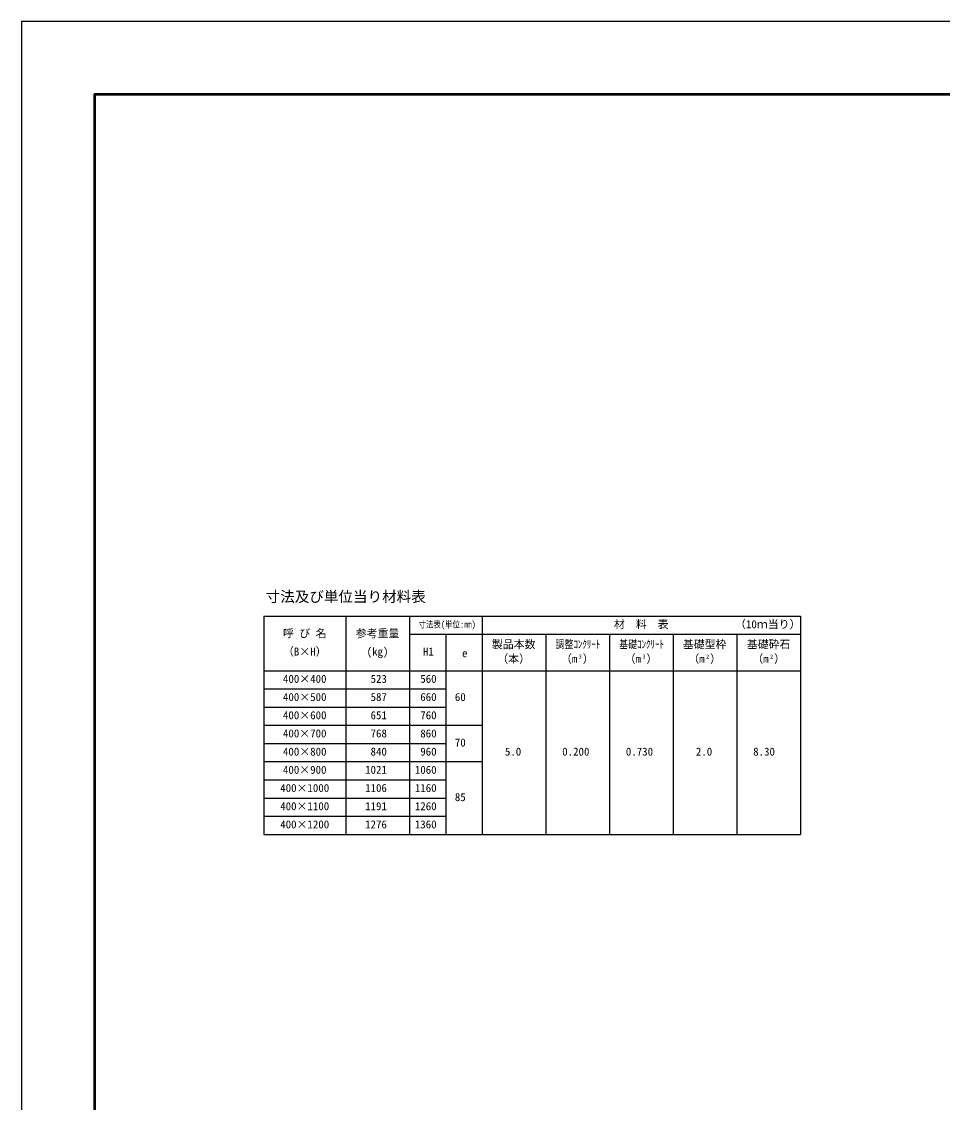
# Model space of a CAD drawing. Units: millimetres, scale not verified. Extents: x -16800 to 16800, y -5940 to 5940.
# Drawn here: x -16800 to -11738, y 0 to 5940 of the extents above; entities that cross this region are included whole.
import ezdxf
from ezdxf.enums import TextEntityAlignment as Align

# ---------------------------------------------------------------- set-up
doc = ezdxf.new("R2010")
doc.units = ezdxf.units.MM
doc.header["$LTSCALE"] = 20
for name, color, linetype, lineweight in [('0-1_Defpoints', 5, 'Continuous', 25), ('0-3_HYO', 3, 'Continuous', 25), ('0-4_HYO2', 4, 'Continuous', 25), ('0-6_TXT', 7, 'Continuous', 25), ('0-7_WAKU', 3, 'Continuous', 25)]:
    doc.layers.add(name, color=color, linetype=linetype, lineweight=lineweight)
doc.styles.add('ＭＳ ゴシック', font='')
doc.styles.get('ＭＳ ゴシック').set_extended_font_data('MS Gothic')

msp = doc.modelspace()

# ---------------------------------------------------------------- linework, layer by layer
at = {"layer": '0-1_Defpoints'}
msp.add_lwpolyline([(-16800, -5940), (0, -5940), (0, 5940), (-16800, 5940)], close=True, dxfattribs=at)
at = {"layer": '0-3_HYO'}
for p, q in [((-15468.34, 2672.64), (-15468.34, 1472.64)), ((-15468.34, 2672.64), (-12518.34, 2672.64)), ((-15468.34, 2672.64), (-12518.34, 2672.64)), ((-15018.34, 2672.64), (-15018.34, 1472.64)), ((-14668.34, 2672.64), (-14668.34, 1472.64)), ((-14268.34, 2672.64), (-14268.34, 1472.64)), ((-12518.34, 2672.64), (-12518.34, 1472.64)), ((-14668.34, 2572.64), (-12518.34, 2572.64)), ((-14468.34, 2572.64), (-14468.34, 1472.64)), ((-13918.34, 2572.64), (-13918.34, 1472.64)), ((-13568.34, 2572.64), (-13568.34, 1472.64)), ((-13218.34, 2572.64), (-13218.34, 1472.64)), ((-12868.34, 2572.64), (-12868.34, 1472.64)), ((-15468.34, 2372.64), (-12518.34, 2372.64)), ((-15468.34, 1472.64), (-12518.34, 1472.64))]:
    msp.add_line(p, q, dxfattribs=at)
at = {"layer": '0-4_HYO2'}
for p, q in [((-15468.34, 2272.64), (-14468.34, 2272.64)), ((-15468.34, 2172.64), (-14468.34, 2172.64)), ((-15468.34, 2072.64), (-14268.34, 2072.64)), ((-15468.34, 1972.64), (-14468.34, 1972.64)), ((-15468.34, 1872.64), (-14268.34, 1872.64)), ((-15468.34, 1772.64), (-14468.34, 1772.64)), ((-15468.34, 1672.64), (-14468.34, 1672.64)), ((-15468.34, 1572.64), (-14468.34, 1572.64))]:
    msp.add_line(p, q, dxfattribs=at)
at = {"layer": '0-7_WAKU', "lineweight": 50}
msp.add_lwpolyline([(-16400, -5540), (-400, -5540), (-400, 5540), (-16400, 5540)], close=True, dxfattribs=at)

# ---------------------------------------------------------------- texts
at = {"layer": '0-6_TXT', "style": 'ＭＳ ゴシック'}
for s, height, p in [('寸法及び単位当り材料表', 58.65, (-15458.34, 2732.64)), ('材  料  表', 43.99, (-13543.34, 2592.64)), ('（', 43.99, (-12878.34, 2592.64)), ('1', 43.99, (-12818.34, 2592.64)), ('0', 43.99, (-12788.34, 2592.64)), ('ｍ', 43.99, (-12758.34, 2592.64)), ('当', 43.99, (-12698.34, 2592.64)), ('り', 43.99, (-12638.34, 2592.64)), ('）', 43.99, (-12578.34, 2592.64)), ('呼 び 名', 43.99, (-15363.34, 2542.64)), ('参考重量', 43.99, (-14963.34, 2542.64)), ('（B×H）', 43.99, (-15363.34, 2442.64)), ('(kg)', 43.99, (-14903.34, 2442.64)), ('H1', 43.99, (-14593.84, 2442.34)), ('製品本数', 43.99, (-14215.13, 2482.64)), ('基礎型枠', 43.99, (-13165.13, 2482.64)), ('基礎砕石', 43.99, (-12813.34, 2482.64)), ('e', 43.99, (-14378.84, 2433.5)), ('（本）', 43.99, (-14185.13, 2402.64)), ('（m ）', 43.99, (-13835.13, 2402.64)), ('3', 21.99, (-13737.65, 2432.64)), ('（m ）', 43.99, (-13485.13, 2402.64)), ('3', 21.99, (-13387.65, 2432.64)), ('（m ）', 43.99, (-13135.13, 2402.64)), ('2', 21.99, (-13037.65, 2432.64)), ('（m ）', 43.99, (-12783.34, 2402.64)), ('2', 21.99, (-12685.85, 2432.64)), ('400×400', 43.99, (-15363.34, 2292.64)), (' 523', 43.99, (-14911.67, 2292.64)), (' 560', 43.99, (-14638.34, 2292.64)), ('400×500', 43.99, (-15363.34, 2192.64)), (' 587', 43.99, (-14911.67, 2192.64)), (' 660', 43.99, (-14638.34, 2192.64)), (' 60', 43.99, (-14448.34, 2192.64)), ('400×600', 43.99, (-15363.34, 2092.64)), (' 651', 43.99, (-14911.67, 2092.64)), (' 760', 43.99, (-14638.34, 2092.64)), ('400×700', 43.99, (-15363.34, 1992.64)), (' 768', 43.99, (-14911.67, 1992.64)), (' 860', 43.99, (-14638.34, 1992.64)), (' 70', 43.99, (-14448.34, 1942.64)), ('400×800', 43.99, (-15363.34, 1892.64)), (' 840', 43.99, (-14911.67, 1892.64)), (' 960', 43.99, (-14638.34, 1892.64)), ('5.0', 43.99, (-14143.34, 1892.64)), ('0.200', 43.99, (-13828.34, 1892.64)), ('0.730', 43.99, (-13478.34, 1892.64)), ('2.0', 43.99, (-13093.34, 1892.64)), ('8.30', 43.99, (-12778.34, 1892.64)), ('400×900', 43.99, (-15363.34, 1792.64)), ('1021', 43.99, (-14911.67, 1792.64)), ('1060', 43.99, (-14638.34, 1792.64)), ('400×1000', 43.99, (-15378.34, 1692.64)), ('1106', 43.99, (-14911.67, 1692.64)), ('1160', 43.99, (-14638.34, 1692.64)), (' 85', 43.99, (-14448.34, 1642.64)), ('400×1100', 43.99, (-15378.34, 1592.64)), ('1191', 43.99, (-14911.67, 1592.64)), ('1260', 43.99, (-14638.34, 1592.64)), ('400×1200', 43.99, (-15378.34, 1492.64)), ('1276', 43.99, (-14911.67, 1492.64)), ('1360', 43.99, (-14638.34, 1492.64))]:
    msp.add_text(s, height=height, dxfattribs=at).set_placement(p, align=Align.BOTTOM_LEFT)
at = {"layer": '0-6_TXT', "style": 'ＭＳ ゴシック', "width": 0.8}
for s, height, p in [('寸法表(単位:㎜)', 36.66, (-14618.34, 2597.64)), ('調整ｺﾝｸﾘｰﾄ', 43.99, (-13865.13, 2482.64)), ('基礎ｺﾝｸﾘｰﾄ', 43.99, (-13515.13, 2482.64))]:
    msp.add_text(s, height=height, dxfattribs=at).set_placement(p, align=Align.BOTTOM_LEFT)

doc.saveas('drawing.dxf')
